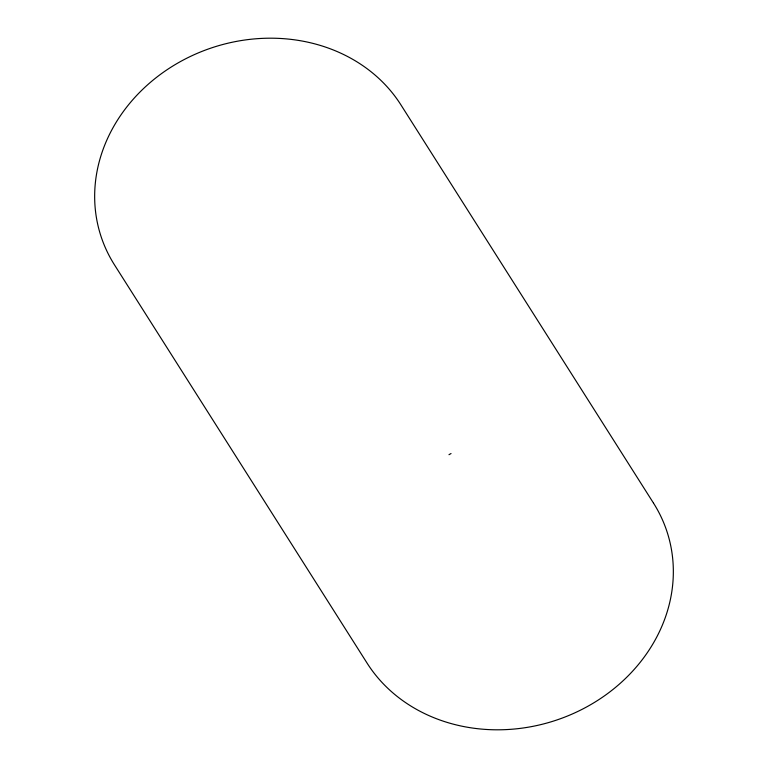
<?xml version="1.0" encoding="UTF-8"?>
<svg xmlns="http://www.w3.org/2000/svg" width="768" height="768" viewBox="0 0 768 768"><rect width="100%" height="100%" fill="white"/><g stroke="black" fill="none" stroke-linecap="round" stroke-linejoin="round"><path stroke-width="1.15" d="M448.973 454.694L451.037 453.542M653.501 503.107L400.877 104.813A164.928 144.528 -18.3 0 0 179.741 61.958A164.928 144.528 -18.3 0 0 114.499 264.893L367.123 663.187A164.928 144.528 -18.3 0 0 588.259 706.042A164.928 144.528 -18.3 0 0 653.501 503.107"/></g></svg>
